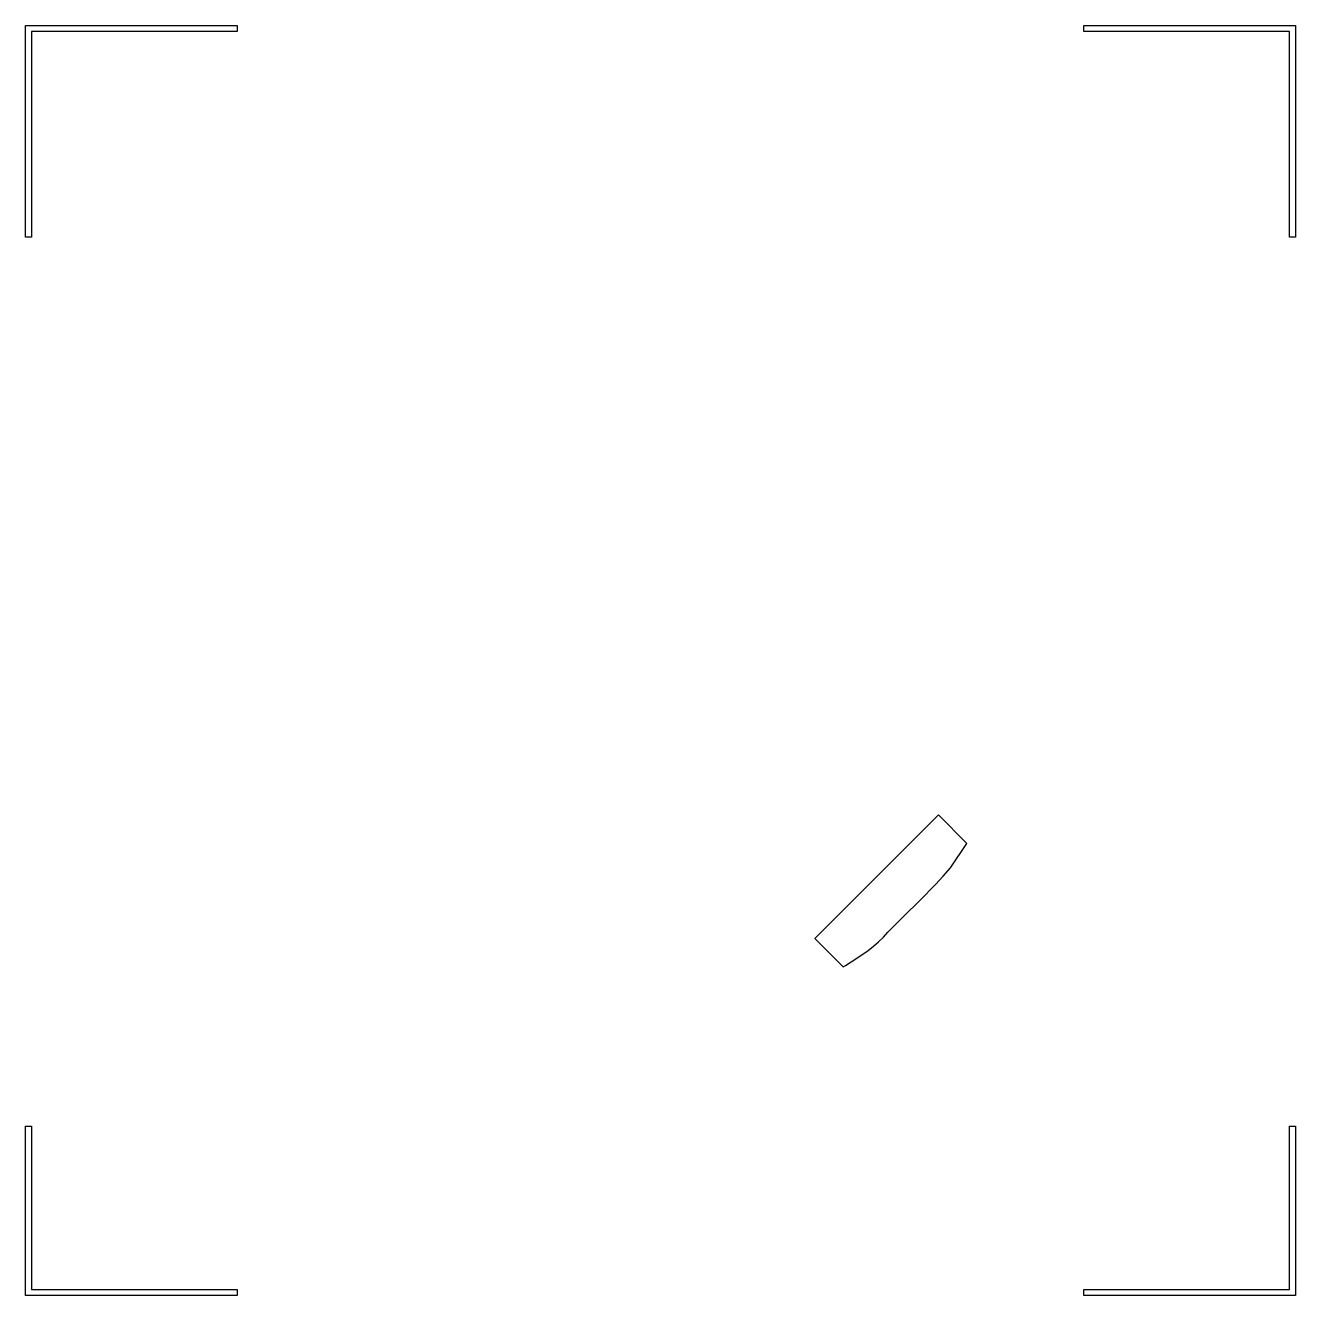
# Model space of a CAD drawing. Extents: x 0 to 6, y 0 to 6.
import ezdxf

# ---------------------------------------------------------------- set-up
doc = ezdxf.new("R2010")
doc.units = 0
doc.layers.add('Layer_1', color=7, linetype='CONTINUOUS')

msp = doc.modelspace()

# ---------------------------------------------------------------- linework, layer by layer
at = {"layer": 'Layer_1', "color": 7}
for points in [[(1.000015, 6.000006), (1.000015, 5.971621), (0.028332, 5.971621), (0.028332, 4.999992), (0, 4.999992), (0, 5.985785), (0, 6.000006), (1.000015, 6.000006), (1.000015, 6.000006), (1.000015, 5.971619), (0.028332, 5.971619), (0.028332, 4.99999), (0, 4.99999), (0, 5.985784), (0, 6.000005), (1.000015, 6.000005), (1.000015, 6.000005), (1.000015, 5.971617), (0.028332, 5.971617), (0.028332, 4.999988), (0, 4.999988), (0, 5.985782), (0, 6.000003), (1.000015, 6.000003), (1.000015, 6.000003), (1.000015, 5.971617), (0.028332, 5.971617), (0.028332, 4.999988), (0, 4.999988), (0, 5.985782), (0, 6.000003), (1.000015, 6.000003), (1.000015, 6.000003)], [(1.000015, 5.999999), (1.000015, 5.971613), (0.028333, 5.971613), (0.028333, 4.999984), (0.000001, 4.999984), (0.000001, 5.985778), (0.000001, 5.999999), (1.000015, 5.999999), (1.000015, 5.999999)], [(1.000017, 6.000005), (1.000017, 5.971619), (0.028334, 5.971619), (0.028334, 4.99999), (0.000002, 4.99999), (0.000002, 5.985784), (0.000002, 6.000005), (1.000017, 6.000005), (1.000017, 6.000005)], [(6, 5.999999), (6, 4.999984), (5.971668, 4.999984), (5.971668, 5.971613), (4.999985, 5.971613), (4.999985, 5.999999), (6, 5.999999), (6, 5.999999)], [(6.000001, 6.000005), (6.000001, 4.99999), (5.971669, 4.99999), (5.971669, 5.971619), (4.999986, 5.971619), (4.999986, 6.000005), (6.000001, 6.000005), (6.000001, 6.000005)], [(0.028333, 0.799979), (0.028333, 0.028332), (1.000015, 0.028332), (1.000015, 0), (0.000001, 0), (0.000001, 0.799979), (0.028333, 0.799979), (0.028333, 0.799979)], [(0.028334, 0.799985), (0.028334, 0.028338), (1.000017, 0.028338), (1.000017, 0.000006), (0.000002, 0.000006), (0.000002, 0.799985), (0.028334, 0.799985), (0.028334, 0.799985)], [(6, 0.799979), (6, 0), (4.999985, 0), (4.999985, 0.028332), (5.971668, 0.028332), (5.971668, 0.799979), (6, 0.799979), (6, 0.799979)], [(6.000001, 0.799985), (6.000001, 0.000006), (4.999986, 0.000006), (4.999986, 0.028338), (5.971669, 0.028338), (5.971669, 0.799985), (6.000001, 0.799985), (6.000001, 0.799985)]]:
    msp.add_lwpolyline(points, close=True, dxfattribs=at)
msp.add_lwpolyline([(3.874031, 1.559781), (3.927808, 1.594382), (3.980581, 1.630702), (4.005905, 1.650174), (4.030153, 1.670875), (4.053051, 1.693073), (4.074325, 1.717035), (4.148999, 1.792246), (4.224727, 1.866458), (4.299272, 1.941787), (4.335402, 1.98053), (4.370399, 2.020346), (4.447399, 2.136168), (4.312998, 2.270569), (3.729504, 1.687017), (3.86357, 1.552951), (3.874031, 1.559781)], dxfattribs=at)

doc.saveas('drawing.dxf')
